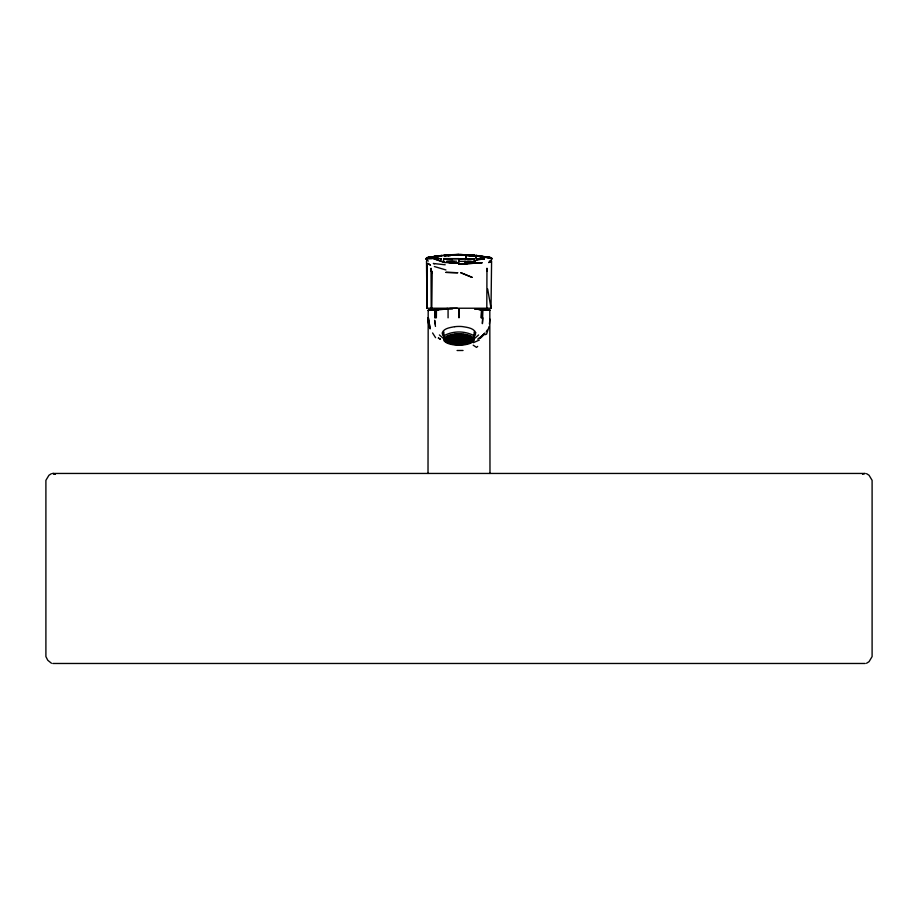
<?xml version="1.0" encoding="UTF-8"?>
<svg xmlns="http://www.w3.org/2000/svg" width="918" height="918" viewBox="0 0 918 918"><rect width="100%" height="100%" fill="white"/><g stroke="black" fill="none" stroke-linecap="round" stroke-linejoin="round"><path stroke-width="1.38" d="M431.781 308.23L432.194 271.315L431.908 273.105M448.076 317.846L448.076 308.987L436.383 309.791L436.337 317.846L436.371 309.63L448.122 309.136M427.352 264.969L426.985 308.23L491.015 308.23L491.589 260.976M486.804 308.23L486.965 268.24L487.114 271.349M458.977 261.343L459 260.207L458.977 261.343L465.403 261.378M466.057 255.238L466.011 258.658L458.989 258.853L472.908 258.819L466.011 258.658L466.057 255.238L474.354 255.778M428.373 257.751L441.466 255.973L426.354 258.314L441.466 255.973L428.385 257.637M480.045 309.435L481.629 309.63L481.296 317.846L481.629 309.63L475.122 309.102L481.56 309.423L475.076 308.873L481.457 309.251L474.996 308.723M430.852 271.349L431.035 268.228L431.196 308.23M489.96 319.143L489.397 323.962M482.914 317.846L482.386 323.664L482.902 309.745L489.937 310.33L483.212 309.446M427.226 305.51L426.985 308.219L426.514 261.125M449.533 338.18L448.156 339.568L448.5 337.135M469.5 339.121L470.096 338.834L468.467 339.155L469.167 340.314L469.167 339.671L467.434 339.488L467.434 338.478L469.155 338.145L469.155 337.135L467.434 336.814L467.434 335.804M491.44 257.901L476.212 255.468L476.821 255.537M491.463 259.496L491.509 259.002M472.736 255.101L467.342 254.871L484.853 256.673M471.404 255.043L477.119 255.525M426.388 258.681L426.686 260.15L428.339 261.056M489.11 326.533L486.574 334.152L485.025 334.691M440.009 256.053L433.101 256.753L443.589 255.296M434.593 256.455L433.135 256.673L434.616 256.386M491.578 258.165L489.604 257.637M473.654 262.296L472.621 262.582M458.311 338.639L459.092 338.283M487.16 330.147L486.322 331.627M448.5 337.778L450.566 337.514M468.467 338.18L469.832 338.926L469.752 339.694L468.467 339.522M469.752 339.694L469.832 338.926M484.968 332.901L481.445 336.86L477.658 339.144M473.688 261.573L475.157 260.264L473.963 261.55L464.703 261.355M484.176 334.026L478.852 338.409M428.97 309.951L428.408 309.951M474.147 336.895L475.524 334.427L474.147 331.949L474.147 340.727L470.659 342.621M473.654 339.281L478.599 334.955M477.681 346.419L476.522 347.383L473.218 345.202M467.434 340.463L469.167 340.314M474.101 335.46L475.857 332.832C473.619 327.818 466.814 327.336 462.052 326.544A16.799 7.619 0 0 0 454.777 326.693M430.99 256.96L426.996 257.66M426.732 257.751L441.776 255.468L426.939 257.671M490.66 260.528L489.328 261.194M443.853 335.781C452.884 330.721 465.105 330.721 474.147 335.781M479.391 340.027L473.401 342.689M466.401 341.129L468.169 340.991L468.123 338.18M862.576 474.262L865.181 473.447L52.785 473.447L55.424 474.262L52.819 473.447M51.465 473.654L48.941 475.26L45.9 480.332L45.9 656.588L47.793 660.283L51.465 663.266M866.535 663.266L869.059 661.66L872.1 656.588L872.1 480.332L869.059 475.26L866.535 473.654M476.109 260.264L484.406 258.658L477.165 258.991L484.406 258.658L476.798 259.496L484.406 258.658M473.986 261.55L475.558 260.964L473.975 261.55L474.663 261.676M465.369 341.806L466.814 340.957M435.166 309.527L428.052 310.33L434.604 309.779M445.069 255.652L444.346 255.847L451.92 255.112L444.346 255.594L445.069 255.525M469.339 342.953L465.311 343.963M459.482 338.685L458.507 338.685M450.027 335.529L451.599 335.506L451.599 336.137L449.877 336.47L449.877 337.48L451.599 337.48L451.599 336.47L450.027 336.172M452.631 335.472L450.91 335.804L450.91 336.814M451.943 335.77L453.664 335.77M455.041 335.093L456.762 334.829M449.533 336.837L448.673 337.032L448.673 339.603L451.599 339.786M450.91 336.436L452.631 336.172M454.008 335.77L455.73 335.506M457.107 335.093L458.828 334.829M449.877 337.113L452.631 336.814L452.803 335.69M452.976 336.436L453.836 336.252M456.074 335.77L459.861 335.506M459.172 335.093L460.033 334.909M448.5 337.514L447.915 337.64L448.5 339.121M451.771 336.952L449.877 336.837M453.836 336.355L454.869 336.286M454.869 336.321L456.762 336.436M462.098 334.909L460.033 335.013L460.033 337.594M456.762 336.172L455.041 336.172M462.959 334.829L462.098 335.013L462.098 342.357L460.205 342.471M457.795 336.137L456.074 336.47L456.074 337.48L456.934 337.663M447.892 338.432L448.673 338.26M450.91 337.778L452.631 337.514M454.008 337.113L455.73 336.837M457.107 336.436L458.828 336.172M460.205 335.77L461.926 335.506M463.303 335.093L464.072 334.932L462.27 335.127L462.27 336.137M451.943 337.813L453.664 337.813L453.664 338.822L451.943 339.155L451.943 340.165M462.959 335.472L461.238 335.804L461.238 336.814L462.959 337.135M449.877 338.444L451.599 338.444M452.976 337.778L455.73 337.48L455.73 336.47L454.008 335.506M456.074 337.113L456.934 336.917M459.172 336.436L460.893 336.172M462.27 335.77L463.992 335.506L462.27 336.47L462.27 337.48L465.024 337.778M452.631 338.145L450.91 338.478L450.91 339.488L452.631 339.821M456.934 337.032L458.828 336.814L458.828 335.804L457.107 335.472L457.107 334.462M465.024 335.472L463.303 335.804L463.303 336.814L464.164 336.998L464.164 335.609M448.845 339.121L449.705 338.937M451.943 338.444L453.664 338.444M455.041 337.778L456.762 337.514M458.139 337.113L459.861 337.113M461.238 336.436L463.131 336.321M464.336 335.77L466.057 335.77M449.705 339.04L450.566 338.857M459.861 336.837L458.139 336.837M462.959 336.172L461.238 336.172M457.795 337.48L456.074 337.813L456.074 338.822L457.795 339.155M448.156 339.568L449.533 339.522M450.91 339.121L452.631 338.857M454.008 338.444L455.73 338.18M457.107 337.778L458.828 337.514M460.205 337.113L461.926 336.837M463.303 336.436L465.024 336.172M466.401 335.77L465.369 335.804L465.369 336.814L468.123 336.837M467.262 336.321L466.401 335.506L467.962 335.529M458.139 334.485L459.861 335.127L459.861 336.137L458.139 336.47L458.139 337.48L459 337.663L459.861 337.48L459.861 336.47L458.139 336.137L458.139 335.127L459.861 334.485M462.959 336.814L461.238 337.135L461.238 338.145L462.959 338.478M449.877 339.786L451.599 339.522M452.976 339.121L454.697 338.857M456.074 338.444L457.967 338.34M459.172 337.778L460.893 337.514M462.27 337.113L463.992 336.837M465.369 336.436L467.09 336.172M452.631 339.488L450.91 339.821L450.91 340.83L452.631 341.163M460.205 337.813L461.926 337.48L461.926 336.47L460.205 336.137L460.205 335.127M467.962 336.172L466.401 336.47L466.401 337.48L468.123 337.48M447.915 338.994L449.533 339.155L448.971 340.429L450.566 340.463M451.943 339.786L455.73 339.522M455.041 339.121L455.902 338.937M461.238 337.778L465.024 337.514M451.599 341.129L450.027 341.094L449.831 340.349L453.836 340.383M455.902 339.04L457.967 338.937M460.033 338.34L461.926 338.444M466.229 336.998L468.123 337.113M452.631 340.199L450.91 340.199M457.967 339.04L458.828 338.857M449.831 340.991L450.566 339.821M451.943 340.498L453.664 340.165L453.664 339.155L451.943 338.18M459 338.96L458.139 339.155L458.139 340.165L459 340.349L459.861 340.165L459.861 339.155L459 338.96L459 340.349M462.959 338.145L461.238 338.478L461.238 339.488L462.959 339.821M469.167 336.321L469.167 336.952L467.434 337.135L467.434 338.145L469.155 338.478L469.155 339.488M452.976 340.463L454.697 340.199M456.074 339.786L457.795 339.522M459.172 339.121L460.893 338.857M462.27 338.444L463.992 338.18M465.369 337.778L467.09 337.514M468.467 337.113L469.752 336.94M451.771 341.014L452.631 340.83M451.943 341.129L453.664 340.865M455.041 340.463L456.762 340.199M458.139 339.786L459.861 339.522M461.238 339.121L462.959 338.857M464.336 338.444L466.057 338.444M467.434 337.778L469.155 337.514M451.174 340.957L451.174 341.599L451.599 340.865M457.795 340.165L456.074 340.498L456.074 341.507L457.795 341.829M451.174 341.599L452.631 341.806M454.008 341.129L456.934 341.048M457.107 340.463L457.967 340.268M460.205 339.786L461.926 339.522M463.303 339.121L464.164 338.937M466.401 338.444L468.123 338.444M469.5 337.778L469.832 337.067M455.73 340.865L454.008 340.865M457.967 340.383L458.828 340.199M464.164 339.04L465.024 338.857M462.959 339.488L461.238 339.821L461.238 340.83L462.959 341.163M452.976 341.806L454.697 341.53M456.074 341.129L457.795 340.865M459.172 340.463L460.893 340.199M462.27 339.786L463.992 339.522M465.369 339.121L467.09 338.857M468.467 338.444L470.096 338.203L469.832 339.568M453.917 341.703L455.73 341.507L455.73 340.498L454.008 340.165L454.008 339.155L455.73 338.822L455.73 337.813M460.205 340.498L461.926 340.165L461.926 339.155M468.123 338.822L466.401 339.155L466.401 340.165M455.041 341.806L456.762 341.53M461.238 340.463L462.959 340.199M464.336 339.786L466.057 339.522M467.434 339.121L469.155 338.857M452.976 337.514L453.836 337.698L453.917 342.345L454.697 342.173L454.697 341.163L452.976 340.83L452.976 339.821M457.795 341.507L456.074 341.829L456.074 342.655L454.008 341.507L454.008 340.498L455.73 340.165L455.73 339.155L454.008 338.822L454.008 337.813M453.917 342.345L455.73 342.471M457.107 341.806L460.893 341.806M460.205 341.129L461.065 340.945M463.303 340.463L464.164 340.268M466.401 339.786L469.327 339.603L469.327 337.032L468.467 336.837M461.065 341.048L463.992 341.129M464.164 340.383L468.169 340.349L467.962 341.094M456.762 334.462L456.762 335.472L455.041 335.804L455.041 336.814L456.762 337.135L456.762 338.145L455.041 338.478L455.041 339.488L456.762 339.821L456.762 340.83L455.041 341.163L455.041 342.173L457.795 342.471M459.172 341.806L460.893 341.53M463.992 340.865L462.27 340.865M467.09 340.199L465.369 340.199M466.401 340.498L468.123 340.165M458.139 342.471L459.861 342.471M461.238 341.806L462.959 341.53M464.336 341.129L466.057 340.865L466.057 341.507L464.336 341.507L464.336 340.498M460.893 340.463L460.033 340.268L460.033 338.294L459.172 338.478L459.172 339.488L460.893 339.821L460.893 340.83L459.172 341.163L459.172 342.173L460.893 342.173L460.893 341.163L459.172 340.83L459.172 339.821L460.893 339.488L460.893 338.478L459.172 338.145L459.172 337.135L460.893 336.814L460.893 335.804M463.303 341.806L464.164 341.611L464.164 337.698M462.098 342.357L462.959 342.173M462.27 342.471C464.29 342.712 464.703 341.393 462.27 341.507L462.27 340.498L463.992 340.165L463.992 339.155L462.27 338.822L462.27 337.813M454.766 326.659C450.394 327.577 443.589 328.139 442.132 333.177L443.44 335.116M482.994 309.297L489.592 309.951L482.868 309.251M458.736 338.398L460.205 338.444L458.897 338.283M440.973 255.697L426.468 257.958L441.535 255.732L428.545 257.453M448.11 308.746L436.429 309.412L448.145 308.54L436.532 309.251L443.027 308.723L436.532 309.251L438.047 309.114M437.45 256.547L440.812 256.156M452.218 254.665L459.425 254.527L446.584 255.043L447.387 254.986M428.19 310.559L428.017 473.447M447.938 254.894L447.009 255.009M428.236 310.548L428.832 310.491M437.094 256.627L439.619 256.363M445.138 255.215L443.773 255.33L451.954 254.791M445.104 255.307L444.392 255.365L451.931 254.871M439.986 256.26L435.912 256.558L439.986 256.248M436.429 309.412L437.966 309.309M435.832 309.836L436.658 309.768M445.425 255.663L450.853 255.273M464.875 263.845L459 264.166L482.019 262.789L459 264.166L461.02 264.166L460.01 264.166M459 264.166L467.262 263.695M469.006 262.812L471.737 262.686L464.577 262.732M463.039 350.481L457.072 350.504M450.922 254.883L445.253 255.101L459 254.527L452.769 254.699M453.756 254.768L465.208 254.699M444.955 309.251L452.482 308.976M446.55 261.504L454.066 261.355L446.492 261.515L452.631 261.32M451.989 258.692L443.692 258.658L459 258.658L443.692 258.658L445.081 258.692M449.682 308.368L457.313 308.219M454.387 261.205L456.613 261.182M472.919 255.663L474.342 255.652L466.057 254.986L474.319 255.537L469.385 255.537M432.378 258.658L426.48 259.002M443.291 262.089L433.583 258.658L440.812 258.658M430.358 309.768L438.632 309.768M479.127 309.768L487.63 309.768M52.785 663.473L865.215 663.473M460.411 254.538L474.17 255.273L466.011 254.722M446.458 262.64L458.989 263.018L459 263.845M448.982 262.812L458.989 263.018M467.629 261.274L471.244 261.412M486.54 309.768L488.778 309.871M466.654 255.422L471.37 255.686M475.111 308.987L481.56 309.423L479.988 309.217M471.565 255.686L467.124 255.422L469.844 255.663M483.419 256.535L477.991 256.168L482.076 256.558M477.142 255.904L489.627 257.751M481.009 309.745L481.617 309.791M482.581 309.859L489.937 310.33M452.677 343.963L448.65 342.953M472.85 255.215L474.227 255.342L472.816 255.158M434.639 263.753L433.33 263.5L445.207 264.774M488.984 310.02L489.799 310.112L488.915 309.882M489.81 310.559L489.982 473.447M483.109 309.366L489.799 310.112M478.278 256.248L480.848 256.615L478.278 256.26M477.176 256.156L492.105 258.44M491.199 257.751L486.999 256.96L491.256 257.751L489.248 257.327M491.6 258.348L490.12 257.82L491.474 258.107M463.131 334.99L461.926 334.795M465.369 335.472L467.09 335.804L467.09 336.814M461.238 334.829L462.959 335.093M459.172 334.829L460.893 335.093M462.27 335.506L463.992 335.77M465.369 336.172L467.09 336.436M462.959 335.804L461.238 335.472L461.238 334.462M457.967 334.909L458.828 335.093M461.926 335.77L458.139 335.506M464.164 336.252L465.024 336.436M463.131 336.286L464.164 336.355M469.5 337.514L470.073 338.994M455.902 334.909L457.967 335.013L457.967 337.594M467.434 337.514L469.832 337.709M455.041 334.829L455.902 335.013L455.902 342.357M470.073 338.272L469.5 337.135M454.697 335.093L453.917 334.932L455.73 335.127L455.73 336.137M456.074 335.506L457.795 335.77M459.172 336.172L460.893 336.436M462.27 336.837L463.992 337.113M465.369 337.514L467.09 337.778M469.327 338.26L470.096 338.432M453.022 335.46A11.945 4.475 0 0 1 470.945 339.339A11.945 4.475 0 0 1 453.022 343.217A11.945 4.475 0 0 1 453.022 335.46L455.73 335.77M457.967 336.252L458.828 336.436M461.065 336.917L461.926 337.113M457.967 336.355L456.074 336.137L456.074 335.127L457.795 334.496M461.065 337.032L459.172 336.814L459.172 335.804L460.893 335.472L460.893 334.462M462.959 337.778L461.238 337.514M468.295 338.937L469.155 339.121M467.434 338.857L468.295 339.04M452.631 335.804L451.599 335.77M468.123 339.155L466.401 338.18M452.976 336.172L454.697 336.436M456.074 336.837L457.795 337.113M459.172 337.514L460.893 337.778M462.27 338.18L463.992 338.444M465.369 338.857L467.09 339.121M450.91 336.172L452.631 336.436M454.008 336.837L455.73 337.113M457.107 337.514L458.828 337.778M463.303 338.857L465.024 339.121M466.401 339.522L468.123 339.786M456.762 337.778L453.836 337.594M462.098 338.937L462.959 339.121M466.057 339.786L462.27 339.522M457.967 338.294L459.126 338.524L458.828 339.488L457.107 339.821L457.107 340.83L458.828 341.163L458.828 342.173L457.967 342.357L457.107 342.173L457.107 341.163L458.828 340.83L458.828 339.821L457.107 339.488L457.107 338.478L458.828 338.145L458.828 337.135L457.107 336.814L457.107 335.804M462.098 339.04L460.033 338.937M459.172 338.857L460.033 339.04M466.057 340.498L464.336 340.165L464.336 339.155L466.057 338.18M468.169 340.991L467.434 339.821M448.236 336.94L449.533 337.113M450.91 337.514L452.631 337.778M454.008 338.18L455.73 338.444M457.107 338.857L458.828 339.121M460.205 339.522L461.926 339.786M463.303 340.199L465.024 340.463M466.229 341.014L465.369 340.83L465.369 339.821L467.09 339.488L467.09 338.478L465.369 338.145L465.369 337.135M448.845 337.514L450.566 337.778M455.041 338.857L456.762 339.121M458.139 339.522L459.861 339.786M461.238 340.199L462.959 340.463M465.196 340.945L466.057 341.129M452.631 338.478L450.91 338.145L450.91 337.135M465.196 341.048L463.303 340.83L463.303 339.821L465.024 339.488L465.024 338.478L463.303 338.145L463.303 337.135L465.024 336.814L465.024 335.804L463.303 335.472L463.303 334.462M453.836 338.937L454.697 339.121M457.795 339.786L456.074 339.522M452.976 338.857L453.836 339.04M459.172 340.199L460.033 340.383M447.892 338.203L449.533 338.444M450.91 338.857L452.631 339.121M454.008 339.522L455.73 339.786M457.107 340.199L458.828 340.463M461.926 341.129L460.205 340.865L460.205 341.507L461.926 341.829L461.926 342.655L463.992 341.507L463.992 340.498L462.27 340.165L462.27 339.155L463.992 338.822L463.992 337.813M463.303 341.53L465.024 341.806M457.795 340.498L456.074 340.165L456.074 339.155M448.845 338.857L450.566 339.121M451.943 339.522L453.664 339.786M455.041 340.199L456.762 340.463M461.238 341.53L462.959 341.806M464.072 342.345L463.303 341.163L465.024 340.83L465.024 339.821M453.836 340.268L454.697 340.463M456.934 340.945L457.795 341.129M458.828 341.806L457.107 341.53M451.599 340.498L449.877 340.165L449.877 339.155L451.599 338.18M453.664 341.129L451.943 340.865L451.943 341.507L453.664 341.507L453.664 340.498M455.041 341.53L456.762 341.806M453.836 341.611L454.697 341.806M434.363 266.53L445.918 269.949M447.33 342.621L443.853 340.727L443.853 331.949L442.476 334.427L443.853 336.895M433.583 258.658L445.356 262.628M449.831 340.349L450.027 341.094M439.389 334.955L444.128 339.098M432.585 332.959L435.58 337.686M448.156 338.926L448.248 339.694M435.075 324.341L435.476 326.406M487.665 288.975L491.015 308.23M469.029 336.195L469.029 336.837M469.029 339.798L469.029 340.429M468.467 336.47L468.467 337.48M468.295 336.355L468.295 337.594M467.262 335.69L467.262 340.945M467.09 337.135L467.09 338.145L465.369 338.478L465.369 339.488L467.09 339.821L467.09 340.83L465.369 341.163L465.024 342.139L465.024 341.163M466.401 340.865L466.562 341.691M466.229 335.609L466.229 337.594M466.229 338.294L466.229 341.611M466.057 340.165L466.057 339.155L464.336 338.822L464.336 337.813L465.196 337.629L465.196 341.691M465.196 335.69L465.196 336.321M465.024 337.135L465.024 338.145L463.303 338.478L463.303 339.488M463.992 336.47L463.992 337.48M463.693 341.771L463.693 342.414M463.131 334.347L463.131 342.288M461.238 341.163L461.238 342.173M461.065 334.347L461.065 342.288M460.893 337.135L460.893 338.145M460.205 334.496L461.926 335.127L461.926 336.137L460.205 336.47L460.205 337.48L461.926 337.813L461.926 338.822L460.205 339.155L460.205 340.165L461.926 340.498L461.926 341.507L460.205 341.829L460.205 342.781L459.861 341.829M460.205 338.18L460.205 338.822M460.033 340.98L460.033 342.357M459.172 334.462L459.172 335.472M459 334.347L459 337.663M459 341.645L459 342.288M458.828 334.462L458.828 335.472M458.139 341.829L457.795 342.781L457.795 338.18M457.107 337.135L457.107 338.145M456.934 334.347L456.934 342.288M456.762 341.163L456.762 342.173M456.074 334.795L454.869 334.99L454.869 334.347M455.041 334.462L455.041 335.472L456.762 335.804L456.762 336.814L455.041 337.135L455.041 338.145L456.762 338.478L456.762 339.488L455.041 339.821L455.041 340.83M454.869 335.69L454.869 342.288M454.697 334.462L454.697 335.472L452.976 335.804L452.976 336.814L454.697 337.135L454.697 338.145L452.976 338.478L452.976 339.488L454.697 339.821L454.697 340.83L452.976 341.163L452.976 342.139L452.631 337.135M454.697 335.804L454.697 336.814L453.836 336.998L453.836 335.609M454.697 339.488L454.697 338.478L452.976 338.145L452.976 337.135M454.295 341.771L454.295 342.414M454.008 336.47L454.008 337.48M451.771 335.609L451.771 337.594M451.771 338.294L451.771 341.611M451.599 340.165L451.599 339.155L449.877 338.18M451.426 341.048L451.426 341.691M450.738 335.69L450.738 340.945M450.566 335.804L450.566 336.814L448.845 337.135L448.845 338.145L450.566 338.478L450.566 339.488L448.822 339.671L448.971 340.429M449.705 336.355L449.705 337.594M449.705 338.294L449.705 340.268M449.533 336.47L449.533 337.48M448.971 336.195L448.822 336.952L450.566 337.135L450.566 338.145L448.845 338.478L448.845 339.488M448.156 337.067L448.156 337.709M473.068 341.622A15.147 5.669 0 0 1 459 345.202A15.147 5.669 0 0 1 444.92 341.622M444.966 337.399A15.147 5.669 0 0 1 459 333.854A15.147 5.669 0 0 1 473.034 337.399M435.086 309.882L435.075 317.846L435.086 309.882M459.011 308.896L459 317.846L459 308.896M477.176 258.658L477.108 259.324L477.176 258.658M491.6 258.704L491.52 259.564L491.6 258.704M483.384 309.779L487.24 310.284L483.384 309.779M484.153 334.347L480.263 338.145L484.153 334.347M490.797 261.492L488.812 262.525L490.797 261.492M440.537 255.996L435.752 256.615L440.537 255.996M443.004 255.95L442.969 255.961M450.841 255.456L448.122 255.663L450.841 255.456M460.779 272.715L472.162 277.385L460.779 272.715M487.928 257.442L487.286 257.453L487.94 257.453M457.634 272.738L445.976 272.371L457.634 272.738M451.885 259.071L443.669 258.876L451.885 259.071M472.896 259.071L466.103 259.071L473.608 259.083L472.896 259.071M474.319 258.876L466.011 258.692L474.319 258.876M464.715 254.745L459.425 254.538L464.749 254.768M473.459 261.504L474.032 261.538L473.459 261.504M444.301 261.573L443.348 260.964L444.301 261.573M482.237 256.604L477.452 255.996L482.237 256.615M487.883 257.327L487.228 257.224L487.883 257.338M476.098 256.053L476.247 258.658L476.098 256.053M445.046 262.537L444.002 262.02L445.046 262.537M440.33 339.144L438.379 338.054L440.33 339.144M430.473 265.153L427.914 263.42L430.473 265.153M441.191 259.496L440.812 258.807L441.191 259.496M430.106 328.69L428.362 317.846L430.106 328.69M434.983 323.641L434.662 320.416L434.983 323.641M426.48 259.45L426.388 258.715L426.48 259.45M426.48 259.564L426.377 258.773L426.48 259.564M428.878 326.533L428.017 317.846L428.878 326.533M452.115 343.998A13.77 5.164 0 0 0 472.77 339.534A13.77 5.164 0 0 0 452.115 335.059A13.77 5.164 0 0 0 452.115 343.998M452.608 343.481A12.772 4.785 0 0 0 471.772 339.339A12.772 4.785 0 0 0 452.608 335.196A12.772 4.785 0 0 0 452.608 343.481M450.084 341.863A11.234 4.211 0 0 0 469.373 340.911A11.234 4.211 0 0 0 457.531 335.139A11.119 4.165 0 0 0 450.176 341.737A11.119 4.165 0 0 0 469.27 340.796A11.119 4.165 0 0 0 457.543 335.07A11.234 4.211 0 0 0 450.084 341.863"/></g></svg>
